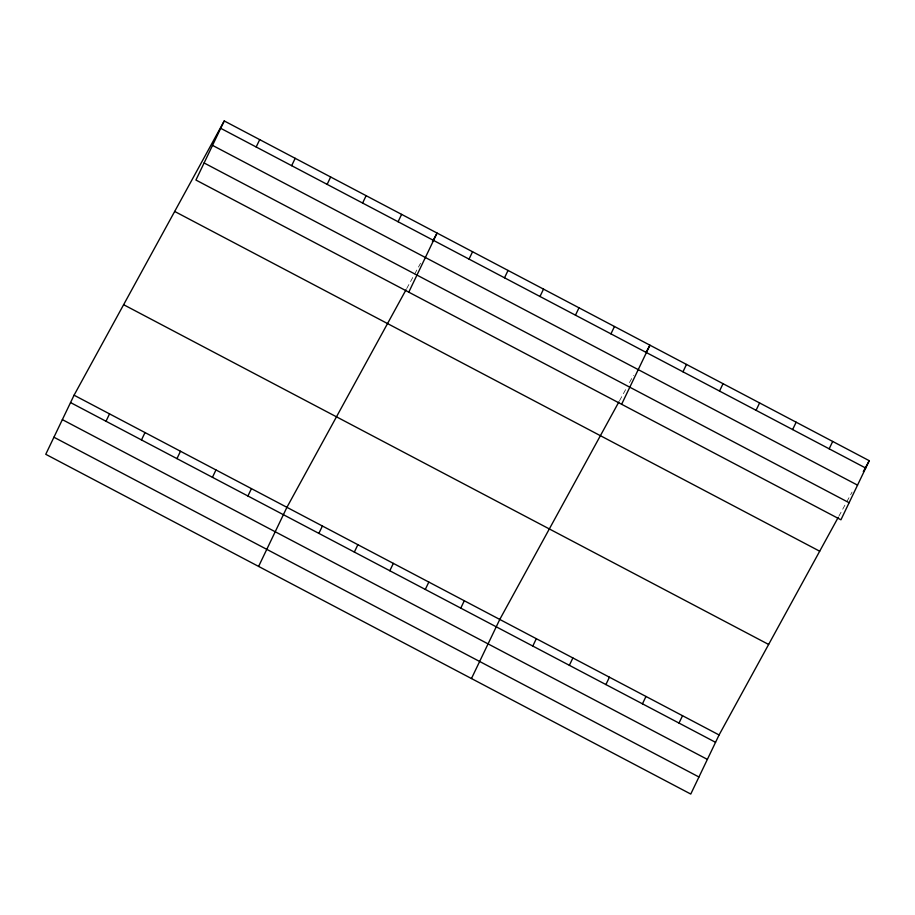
<?xml version="1.0" encoding="UTF-8"?>
<svg xmlns="http://www.w3.org/2000/svg" width="915" height="915" viewBox="0 0 915 915"><rect width="100%" height="100%" fill="white"/><g stroke="black" fill="none" stroke-linecap="round" stroke-linejoin="round"><path stroke-width="0.69" stroke-dasharray="4.58 3.43" d="M406.695 288.568L413.969 275.301M414.621 274.088L420.568 263.234M619.546 400.69L626.821 387.422M629.463 382.596L633.432 375.356M838.861 516.22L846.123 502.941M846.787 501.74L852.071 492.087"/><path stroke-width="1.37" d="M224.232 120.94L195.924 180.038L840.931 519.8L869.25 460.703L224.232 120.94L74.069 395.2L45.75 454.298L690.768 794.06L719.076 734.962L838.197 517.421M106.014 421.255L109.537 413.889M256.177 146.995L259.711 139.629M141.482 439.932L145.016 432.566M291.656 165.684L295.19 158.306M176.961 458.621L180.495 451.255M327.135 184.361L330.658 176.995M212.44 477.31L215.963 469.944M362.603 203.05L366.137 195.684M247.919 495.999L251.442 488.633M398.082 221.739L401.616 214.373M258.602 566.419L286.921 507.322L406.031 289.781M408.776 292.16L437.084 233.062L432.463 241.503M318.866 533.376L322.4 526.011M469.04 259.117L472.563 251.751M354.345 552.065L357.868 544.7M504.508 277.805L508.042 270.44M389.813 570.743L393.347 563.377M539.987 296.494L543.521 289.129M425.292 589.432L428.826 582.066M575.466 315.172L578.989 307.806M460.771 608.12L464.294 600.755M610.934 333.861L614.468 326.495M471.465 678.541L499.773 619.444L618.895 401.902M621.628 404.281L649.947 345.184L645.979 352.424M532.793 646.059L536.327 638.693M682.967 371.81L686.49 364.433M569.347 665.319L572.882 657.954M719.522 391.06L723.044 383.694M605.902 684.569L609.424 677.203M756.064 410.309L759.599 402.943M642.444 703.829L645.979 696.464M792.619 429.57L796.153 422.204M678.999 723.079L682.533 715.713M829.173 448.819L832.696 441.453M863.303 471.568L869.25 460.703M220.709 128.306L865.716 468.068M212.52 145.371L857.538 485.144M204.102 162.962L849.12 502.735M174.674 211.445L819.691 551.207M123.617 304.695L768.634 644.457M74.069 395.2L719.076 734.962M70.535 402.566L715.553 742.328M62.357 419.63L707.375 759.404M53.928 437.221L698.946 776.995"/></g></svg>
